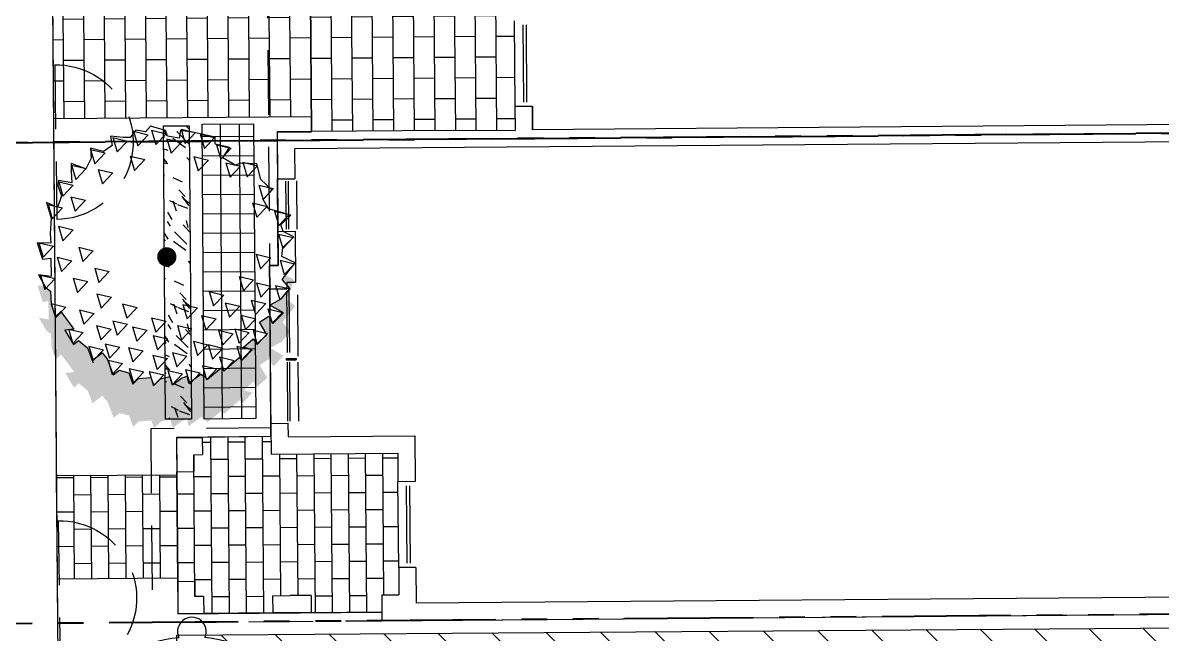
# Model space of a CAD drawing. Header units: feet. Extents: x 919634 to 928945, y 707022 to 708026.
# Drawn here: x 920855.36 to 920899.59, y 707339.45 to 707363.18 of the extents above; entities that cross this region are included whole.
import ezdxf

# ---------------------------------------------------------------- set-up
doc = ezdxf.new("R2010")
doc.units = ezdxf.units.FT
doc.header["$LTSCALE"] = 20
doc.header["$MEASUREMENT"] = 0
for name, pattern in [('HIDDEN2', [0.1875, 0.125, -0.0625]), ('Site Plan$0$HIDDEN2', [0.1875, 0.125, -0.0625]), ('Site Plan$0$PHANTOM2', [1.25, 0.625, -0.125, 0.125, -0.125, 0.125, -0.125])]:
    doc.linetypes.add(name, pattern=pattern)
for name, color, linetype in [('-u-site-utility clear zone', 252, 'HIDDEN2'), ('-u-site-xref', 7, 'Continuous'), ('LK-TREE-050M', 2, 'Continuous'), ('LK-TREE-TRNK', 32, 'Continuous'), ('LP-ANNO-LABL-SHRB', 2, 'Continuous'), ('LP-PATT-SHAR', 4, 'Continuous'), ('LP-SHAR-BRDR-CONT', 123, 'Continuous'), ('LP-TREE', 15, 'Continuous'), ('Site Plan$0$-u-site-bldg_interior', 252, 'Continuous'), ('Site Plan$0$SP-BLDG-ROOF ABOVE', 4, 'Site Plan$0$HIDDEN2'), ('Site Plan$0$SP-LOT PAVERS', 254, 'Continuous'), ('x-Villa6-LP Block$0$L-002', 253, 'Continuous'), ('x-Villa6-LP Block$0$LK-TREE-013M', 253, 'Continuous'), ('x-Villa6-LP Block$0$LK-TREE-050M', 253, 'Continuous'), ('x-Villa6-LP Block$0$LK-TREE-TRNK', 253, 'Continuous'), ('x-Villa6-LP Block$0$LP-PATT-SHAR', 253, 'Continuous'), ('x-Villa6-LP Block$0$LP-SHAR-BRDR-CONT', 253, 'Continuous'), ('x-Villa6-LP Block$0$LP-TREE', 253, 'Continuous')]:
    doc.layers.add(name, color=color, linetype=linetype)
for name, color, linetype, lineweight in [('Site Plan$0$SP-LOT LINES', 252, 'Site Plan$0$PHANTOM2', 40), ('Site Plan$0$SP-SIDEWALK', 2, 'Continuous', 25), ('SP-BUILDING-FOOTPRINT', 1, 'Continuous', 25)]:
    doc.layers.add(name, color=color, linetype=linetype, lineweight=lineweight)
doc.layers.add('x-Villa6-LP Block$0$LK-TREE-SHAD', color=253, linetype='Continuous', plot=False)
doc.layers.get('-u-site-xref').off()

# ---------------------------------------------------------------- blocks, each defined once
blk = doc.blocks.new('Site Plan')
at = {"layer": 'Site Plan$0$SP-LOT PAVERS'}
h = blk.add_hatch(dxfattribs=at)
h.set_pattern_fill('AR-B816', color=256, scale=0.09999999999999999, angle=-89.53966590304401)
h.set_pattern_definition([(270.4603340969559, (920857.9358611706, 707436.936588994), (0.7999741798548768, 0.00642740737138903), []), (0.4603340969559802, (920857.9358611706, 707436.936588994), (0.7935467724834878, 0.8064015872262653), [0.7999999999999999, -0.7999999999999999])])
h.paths.add_polyline_path([(920866.5580111161, 707359.5317252126), (920866.5626341568, 707358.9563279039), (920874.4790448609, 707359.0199324328), (920874.4315954243, 707364.9256300072), (920871.7650148249, 707364.9042053159), (920871.7596478038, 707365.572205374), (920867.8431188434, 707365.5393834001), (920867.8484750161, 707364.8727382503), (920867.1818298664, 707364.8673820775), (920867.1871745479, 707364.2021671811), (920866.5205408892, 707364.195380755), (920866.5258740792, 707363.5315961117), (920856.5262094502, 707363.4512536216), (920856.5583464868, 707359.4513827224)])
h = blk.add_hatch(dxfattribs=at)
h.set_pattern_fill('AR-B816', color=256, scale=0.0833333333333333, angle=-89.53966590304401)
h.set_pattern_definition([(270.4603340969559, (920855.9631726355, 707433.5257292052), (0.666645149879064, 0.005356172809490859), []), (0.4603340969559802, (920855.9631726355, 707433.5257292052), (0.6612889770695727, 0.6720013226885543), [0.6666666666666664, -0.6666666666666664])])
h.paths.add_polyline_path([(920861.368360656, 707341.6294888521), (920861.3694003015, 707341.5000914921), (920862.0360454513, 707341.5054476643), (920862.0407539288, 707340.9194166228), (920862.3740765036, 707340.9220947096), (920862.3794288827, 707340.2559217294), (920865.0570796366, 707340.2774353641), (920865.0517272574, 707340.943608344), (920866.5516788451, 707340.9556596738), (920866.5570350308, 707340.2890129212), (920869.2958346389, 707340.3120662795), (920869.2904867055, 707340.9776646015), (920869.9571319254, 707340.9830207907), (920869.9129435453, 707346.4828406232), (920864.9964194765, 707346.4433387197), (920864.9909707283, 707347.1215060714), (920862.3245319275, 707347.0885595733), (920862.3298881002, 707346.4219144236), (920861.9965655254, 707346.4192363372), (920862.0018291229, 707345.7641133893), (920861.335183973, 707345.7587572163), (920861.3362236184, 707345.6293598559), (920856.6696703158, 707345.5929330128), (920856.7018073535, 707341.5930620091)])
at = {"layer": 'Site Plan$0$-u-site-bldg_interior'}
for p, q in [((920866.5205408894, 707364.1953807547, -2.041946260631274e-05), (920866.5626341566, 707358.956327904, -2.041946257993569e-05)), ((920874.4717437342, 707359.9286523361, -2.041946258452676e-05), (920874.4449628701, 707363.2618780856, -2.041946260130854e-05)), ((920874.8037272659, 707360.09799171, -2.041946258536652e-05), (920874.7796244883, 707363.0978948844, -2.041946260047013e-05)), ((920874.9287232315, 707360.0989959923, -2.041946258536677e-05), (920874.904620454, 707363.0988991668, -2.041946260047038e-05)), ((920875.1383888841, 707359.9340085089, -2.04194625845281e-05), (920874.4717437342, 707359.9286523361, -2.041946258452676e-05)), ((920874.479044861, 707359.0199324327, -2.041946257995163e-05), (920874.4717437342, 707359.9286523361, -2.041946258452676e-05)), ((920875.1456900111, 707359.0252886028, -2.041946257995297e-05), (920875.1383888841, 707359.9340085089, -2.04194625845281e-05)), ((920875.1383888841, 707359.9340085089, -2.04194625845281e-05), (920875.1456900111, 707359.0252886028, -2.041946257995297e-05)), ((920871.8124642478, 707358.998507748, -2.041946257994626e-05), (920866.5626341566, 707358.956327904, -2.041946257993569e-05)), ((920871.8124642478, 707358.998507748, -2.041946257994626e-05), (920874.479044861, 707359.0199324327, -2.041946257995163e-05)), ((920910.8945199403, 707359.312513165, -2.041946258002495e-05), (920875.1456900111, 707359.0252886028, -2.041946257995297e-05)), ((920865.2293466465, 707358.9436548199, -2.041946257992314e-05), (920866.5626499094, 707358.9543672696, -2.041946257992582e-05)), ((920866.5626499094, 707358.9543672696, -2.041946257992582e-05), (920865.2293466465, 707358.9436548199, -2.041946257992314e-05)), ((920865.2293466465, 707358.9436548199, -2.041946257992314e-05), (920865.234687113, 707358.2789684678, -2.041946257657664e-05)), ((920908.8999434186, 707358.6297977788, -2.041946257666455e-05), (920865.901332274, 707358.2843246408, -2.041946257657798e-05)), ((920865.234687113, 707358.2789684678, -2.041946257657664e-05), (920865.2439943651, 707357.1205694394, -2.041946257074445e-05)), ((920865.901332274, 707358.2843246408, -2.041946257657798e-05), (920865.9106394257, 707357.1259256115, -2.04194625707458e-05)), ((920865.2439943651, 707357.1205694394, -2.041946257074445e-05), (920865.9106394257, 707357.1259256115, -2.04194625707458e-05)), ((920865.2603633802, 707355.0832295308, -2.041946256048706e-05), (920865.2439943561, 707357.1205694394, -2.041946257074445e-05)), ((920865.5889796012, 707355.1692058269, -2.041946256090727e-05), (920865.573949599, 707357.0398844479, -2.041946257032557e-05)), ((920865.6815552637, 707355.1699496278, -2.041946256090745e-05), (920865.6665252616, 707357.0406282488, -2.041946257032575e-05)), ((920866.0096696734, 707355.1725858691, -2.041946256090811e-05), (920865.9946396714, 707357.0432644901, -2.041946257032642e-05)), ((920864.9449524506, 707352.8490773748, -2.041946254925159e-05), (920865.6075779195, 707352.8544012514, -2.041946254925293e-05)), ((920864.9869672278, 707347.6197936309, -2.041946252292373e-05), (920864.9449524506, 707352.8490773748, -2.041946254925159e-05)), ((920865.6273903927, 707350.3884820899, -2.041946253683777e-05), (920865.6082474411, 707352.7710706078, -2.041946254883338e-05)), ((920865.7199660552, 707350.3892258907, -2.041946253683795e-05), (920865.7008231037, 707352.7718144087, -2.041946254883357e-05)), ((920866.0492839462, 707350.2420732945, -2.041946253608447e-05), (920866.0301409946, 707352.6246618123, -2.041946254808009e-05)), ((920865.5809999293, 707350.1549748349, -2.041946253566398e-05), (920865.966622824, 707350.1580731291, -2.041946253566476e-05)), ((920865.5809999293, 707350.1549748349, -2.041946253566398e-05), (920865.5814826441, 707350.0948947364, -2.04194625353615e-05)), ((920865.966622824, 707350.1580731291, -2.041946253566476e-05), (920865.9671055387, 707350.0979930307, -2.041946253536228e-05)), ((920865.5814826441, 707350.0948947364, -2.04194625353615e-05), (920865.9671055387, 707350.0979930307, -2.041946253536228e-05)), ((920865.6488305996, 707347.7199703533, -2.041946252340262e-05), (920865.6304156317, 707350.0119518664, -2.041946253494205e-05)), ((920865.7414062623, 707347.7207141541, -2.041946252340281e-05), (920865.7229912943, 707350.0126956673, -2.041946253494224e-05)), ((920866.069520672, 707347.7233503954, -2.041946252340347e-05), (920866.051105704, 707350.0153319086, -2.04194625349429e-05)), ((920861.3245642026, 707347.0805253144, -2.041946252034961e-05), (920862.3245319274, 707347.0885595737, -2.041946252035162e-05)), ((920861.3245642026, 707347.0805253144, -2.041946252034961e-05), (920861.3351839728, 707345.7587572166, -2.041946251369491e-05)), ((920864.9909707283, 707347.1215060714, -2.0419462520415e-05), (920862.3245319274, 707347.0885595737, -2.041946252035162e-05)), ((920862.3245319274, 707347.0885595737, -2.041946252035162e-05), (920862.3298881002, 707346.4219144237, -2.041946251699527e-05)), ((920870.5742325142, 707347.1548419459, -2.041946252036823e-05), (920870.5885078037, 707345.378097088, -2.041946251142286e-05)), ((920861.9965655252, 707346.4192363373, -2.04194625169946e-05), (920862.3298881002, 707346.4219144237, -2.041946251699527e-05)), ((920861.9965655252, 707346.4192363373, -2.04194625169946e-05), (920862.0018291227, 707345.7641133895, -2.041946251369625e-05)), ((920869.9129435647, 707346.4828406234, -2.041946251701053e-05), (920869.9218626618, 707345.3727409153, -2.041946251142151e-05)), ((920861.3351839728, 707345.7587572166, -2.041946251369491e-05), (920862.0018291227, 707345.7641133895, -2.041946251369625e-05)), ((920861.3351839728, 707345.7587572166, -2.041946251369491e-05), (920861.3694003015, 707341.5000914921, -2.041946249225381e-05)), ((920870.5885078133, 707345.3780970881, -2.041946251142286e-05), (920869.9218626634, 707345.3727409153, -2.041946251142151e-05)), ((920869.9486435273, 707342.0395151658, -2.041946249463973e-05), (920869.9218626634, 707345.3727409153, -2.041946251142151e-05)), ((920870.2806270592, 707342.2088545398, -2.041946249547949e-05), (920870.2565242816, 707345.2087577143, -2.04194625105831e-05)), ((920870.4056230248, 707342.2098588222, -2.041946249547974e-05), (920870.3815202471, 707345.2097619966, -2.041946251058335e-05)), ((920870.6152886774, 707342.0448713386, -2.041946249464107e-05), (920869.9486435273, 707342.0395151658, -2.041946249463973e-05)), ((920869.9486435258, 707342.0395151658, -2.041946249463973e-05), (920869.9571319252, 707340.983020791, -2.04194624893206e-05)), ((920870.6152886774, 707342.0448713386, -2.041946249464107e-05), (920870.6264552086, 707340.6550517431, -2.041946248764375e-05)), ((920861.3694003015, 707341.5000914921, -2.041946249225381e-05), (920862.0360454513, 707341.5054476649, -2.041946249225515e-05)), ((920861.3694003015, 707341.5000914921, -2.041946249225381e-05), (920861.3794649516, 707340.2474153006, -2.041946248594697e-05)), ((920862.0360454513, 707341.5054476649, -2.041946249225515e-05), (920862.0407539286, 707340.9194166232, -2.041946248930466e-05)), ((920862.3740765036, 707340.9220947096, -2.041946248930534e-05), (920862.0407539286, 707340.9194166232, -2.041946248930466e-05)), ((920862.3740765036, 707340.9220947096, -2.041946248930534e-05), (920862.3794326764, 707340.2554495598, -2.041946248594898e-05)), ((920865.0517272572, 707340.9436083442, -2.041946248931073e-05), (920865.718372407, 707340.948964517, -2.041946248931207e-05)), ((920865.0517272572, 707340.9436083442, -2.041946248931073e-05), (920865.05708343, 707340.2769631944, -2.041946248595437e-05)), ((920866.5516788444, 707340.955659733, -2.041946248931374e-05), (920865.718372407, 707340.948964517, -2.041946248931207e-05)), ((920866.5516788444, 707340.955659733, -2.041946248931374e-05), (920866.5570350172, 707340.2890145831, -2.041946248595739e-05)), ((920869.2904867051, 707340.9776646018, -2.041946248931926e-05), (920869.9571319331, 707340.983020791, -2.04194624893206e-05)), ((920869.2904867051, 707340.9776646018, -2.041946248931926e-05), (920869.2958430621, 707340.311017925, -2.04194624859629e-05)), ((920909.0418821116, 707340.9637012024, -2.04194624877211e-05), (920870.626455229, 707340.6550517434, -2.041946248764375e-05)), ((920862.3794326764, 707340.2554495598, -2.041946248594898e-05), (920861.3794649516, 707340.2474153006, -2.041946248594697e-05)), ((920865.05708343, 707340.2769631944, -2.041946248595437e-05), (920862.3794326764, 707340.2554495598, -2.041946248594898e-05)), ((920866.5570350172, 707340.2890145831, -2.041946248595739e-05), (920865.05708343, 707340.2769631944, -2.041946248595437e-05)), ((920869.2958430621, 707340.311017925, -2.04194624859629e-05), (920866.5570350306, 707340.2890129212, -2.041946248595738e-05)), ((920869.2958250565, 707340.3132588791, -2.041946248597418e-05), (920869.2985211426, 707339.9776960135, -2.041946248428472e-05)), ((920869.2985391482, 707339.9754550593, -2.041946248427344e-05), (920909.7139013102, 707340.3001728051, -2.041946248435481e-05))]:
    blk.add_line(p, q, dxfattribs=at)
at = {"layer": 'Site Plan$0$-u-site-bldg_interior', "elevation": -2.041946254925293e-05}
blk.add_lwpolyline([(920864.9449524506, 707352.8490773748), (920864.9375941466, 707353.7649137187), (920865.2709338871, 707353.7675919168), (920865.2603633802, 707355.0832295308), (920865.9270085301, 707355.0885857036), (920865.9429351931, 707353.1063042706), (920865.6055757775, 707353.1035937775), (920865.6075779195, 707352.8544012514)], close=True, dxfattribs=at)
at = {"layer": 'Site Plan$0$-u-site-bldg_interior'}
for points, elevation in [([(920865.2709338759, 707353.7675933026), (920864.9375941354, 707353.7649151058), (920864.9449524506, 707352.8490773748)], -2.041946254925159e-05), ([(920864.9909707283, 707347.1215060714), (920864.9868746524, 707347.6313158328), (920865.6495001212, 707347.6366397095), (920865.6536887726, 707347.1153077461), (920870.5742325003, 707347.1548419459)], -2.041946252036823e-05), ([(920864.9875100607, 707347.5522310302), (920864.9964194766, 707346.4433387195), (920869.9129435451, 707346.4828406232)], -2.041946251701053e-05)]:
    blk.add_lwpolyline(points, dxfattribs=dict(at, elevation=elevation))
at = {"layer": 'Site Plan$0$SP-BLDG-ROOF ABOVE'}
for p, q in [((920864.9882512223, 707347.4614332383, -2.041946252212643e-05), (920860.321772752, 707347.4239403306, -2.041946252211704e-05)), ((920860.321772752, 707347.4239403306, -2.041946252211704e-05), (920860.3821753209, 707339.9060575106, -2.041946248426677e-05)), ((920860.3821753209, 707339.9060575106, -2.041946248426677e-05), (920869.2985211422, 707339.9776960564, -2.041946248428472e-05))]:
    blk.add_line(p, q, dxfattribs=at)
at = {"layer": 'Site Plan$0$SP-BLDG-ROOF ABOVE', "elevation": -2.041946255387383e-05}
blk.add_lwpolyline([(920871.7568529282, 707365.92005919), (920864.8404076175, 707365.864488882), (920864.9376038712, 707353.7671549387)], dxfattribs=at)
at = {"layer": 'Site Plan$0$SP-LOT LINES', "ltscale": 0.4}
for p, q in [((920923.5634425051, 707359.0809571432, -1.937575424302091e-05), (920833.5655522039, 707358.3578674259, -1.978395224309399e-05)), ((920833.565571574, 707358.3578685521, -1.9783952243094e-05), (920923.5634618752, 707359.0809582694, -1.937575424302092e-05)), ((920923.7134347169, 707340.4148936878, -1.937575414904299e-05), (920833.7155444156, 707339.6918039705, -1.978395214911714e-05))]:
    blk.add_line(p, q, dxfattribs=at)
at = {"layer": 'Site Plan$0$SP-SIDEWALK'}
for p, q in [((920856.7803430827, 707332.1863924303), (920855.646362486, 707469.5548755)), ((920866.5580111161, 707359.5317252126, -2.041946258283264e-05), (920856.5575281202, 707359.4513761473, -2.041946258281251e-05)), ((920861.3366807292, 707345.6293634243, -2.041946251304343e-05), (920856.6739673801, 707345.5929663685, -2.041946251303941e-05)), ((920861.367903545, 707341.6294852841, -2.041946249290529e-05), (920856.7051901965, 707341.5930882287, -2.041946249290126e-05))]:
    blk.add_line(p, q, dxfattribs=at)
at = {"layer": 'Site Plan$0$SP-SIDEWALK', "elevation": -2.041946305651824e-05}
blk.add_lwpolyline([(920856.7148020867, 707339.8765919324), (920855.8015746181, 707453.5395905616)], dxfattribs=at)
blk = doc.blocks.new('x-Villa6-LP Block$0$TREE-EVGR-001')
at = {"layer": 'x-Villa6-LP Block$0$LK-TREE-SHAD'}
blk.add_hatch(color=256, dxfattribs=at).paths.add_polyline_path([(0.1089706438699523, -0.4757895270687129), (0.1079324849648344, -0.5039278319806328), (0.1722425849569049, -0.4844509835266706), (0.1683450062939187, -0.4621619195394686), (0.2404502679496829, -0.4621619195394686), (0.2326551019482395, -0.5000324628521611), (0.2813748786129224, -0.4727648733296661), (0.29696520194031, -0.4532880220641289), (0.3476337679364576, -0.4513403360940913), (0.396264019304823, -0.4358758569983934), (0.3768656295975177, -0.4143343223446152), (0.4450733125903241, -0.3636945124281112), (0.4489708955910316, -0.3987528430191389), (0.5054858295816587, -0.3656421955865525), (0.4898955019165214, -0.3461653471325974), (0.5191273679153312, -0.3111070165415697), (0.5672549638759108, -0.2934702439136743), (0.5386152742434547, -0.2546241515265422), (0.5620007679100354, -0.2351473002610049), (0.624362074232863, -0.2117750798669817), (0.6068229572362327, -0.1884028594729728), (0.6165669125691693, -0.1513968457234967), (0.6613891018953666, -0.1358153635864312), (0.6399524018980287, -0.1143908291624314), (0.6360548188972928, -0.06569870240437581), (0.6652866848961025, -0.0540125922073571), (0.6419011912295218, -0.02869268865489971), (0.6321572402343065, 0.008313327906165568), (0.6652866848961025, 0.01805175213314669), (0.6399524018980287, 0.05311008272417439), (0.6321572402343065, 0.07453461714816001), (0.6594403125638735, 0.08037767224666226), (0.624362074232863, 0.1290697990047249), (0.6341060295657996, 0.1427035923601849), (0.6438499848987362, 0.1543897025571965), (0.600976584904032, 0.2089248844137614), (0.6126693295684618, 0.2186633086407426), (0.5600519742407926, 0.2790415455958168), (0.5717447189052223, 0.2907276557928284), (0.5308201125797325, 0.329681355512335), (0.5210761572468243, 0.2965707108913307), (0.4879467125850283, 0.3335767246408068), (0.5093834125823946, 0.3472105208078489), (0.4734964548200651, 0.3870622876876126), (0.4236366125929578, 0.3588966310048534), (0.4002511232641268, 0.3959026447543295), (0.4294829849251585, 0.4114841268913949), (0.3885583742619474, 0.4523855097693499), (0.3573777232693942, 0.3997980166943904), (0.3339922296028135, 0.4445947715123992), (0.2930676232773237, 0.4777054161333965), (0.2579893849463133, 0.448490140640871), (0.1936792849542428, 0.4991299505573892), (0.1683450062939187, 0.4644221308886216), (0.1332667679629083, 0.4805573219530999), (0.09234215729966877, 0.4952345814289103), (0.07460491585158024, 0.4613917906249796), (0.0909893849463117, 0.448490140640871), (0.1260676232773221, 0.4777054161333965), (0.1669922296028119, 0.4445947715123992), (0.1903777232693926, 0.3997980166943904), (0.2215583742619458, 0.4523855097693499), (0.2624829849251853, 0.4114841268913949), (0.2332511232641252, 0.3959026447543295), (0.2566366125929562, 0.3588966310048534), (0.3064964548200635, 0.3870622876876126), (0.342383412582393, 0.3472105208078489), (0.3209467125850267, 0.3335767246408068), (0.3540761572468227, 0.2965707108913307), (0.3638201125797593, 0.329681355512335), (0.4047447189052207, 0.2907276557928284), (0.3930519742408194, 0.2790415455958168), (0.4456693295684602, 0.2186633086407426), (0.4339765849040305, 0.2089248844137614), (0.4768499848987346, 0.1543897025571965), (0.4671060295657981, 0.1427035923601849), (0.4573620742328615, 0.1290697990047249), (0.4924403125638719, 0.08037767224666226), (0.4651572402343049, 0.07453461714816001), (0.4729524018980271, 0.05311008272417439), (0.498286684896101, 0.01805175213314669), (0.4651572402343049, 0.008313327906165568), (0.4749011912295202, -0.02869268865489971), (0.498286684896101, -0.0540125922073571), (0.4690548188972912, -0.06569870240437581), (0.4729524018980271, -0.1143908291624314), (0.494389101895365, -0.1358153635864312), (0.4495669125691677, -0.1513968457234967), (0.4398229572362311, -0.1884028594729728), (0.4573620742328615, -0.2117750798669817), (0.3950007679100338, -0.2351473002610049), (0.3716152742434531, -0.2546241515265422), (0.4002549638759092, -0.2934702439136743), (0.3521273679153296, -0.3111070165415697), (0.3228955019165198, -0.3461653471325974), (0.3384858295816571, -0.3656421955865525), (0.2819708955910301, -0.3987528430191389), (0.2780733125903225, -0.3636945124281112), (0.2098656295975161, -0.4143343223446152), (0.2292640193048214, -0.4358758569983934), (0.1806337679364844, -0.4513403360940913), (0.1299652019403084, -0.4532880220641289), (0.1143748786128924, -0.4727648733296661)])
at = {"layer": 'x-Villa6-LP Block$0$LK-TREE-013M'}
for p, q in [((-0.08579755074086393, 0.4354452148689205), (-0.07176636530692804, 0.4920659143797508)), ((-0.02974699386746238, 0.4516042015933337), (-0.07176636530692804, 0.4920659143797508)), ((0.01608767338453276, 0.4409001615718182), (0.03011885881846865, 0.4975208610826485)), ((0.07213823025793431, 0.4570591482962385), (0.03011885881846865, 0.4975208610826485)), ((-0.1749471218505789, 0.4208986820327283), (-0.160915936416643, 0.4775193815435586)), ((-0.1188965649771774, 0.4370576687571415), (-0.160915936416643, 0.4775193815435586)), ((-0.08579755074086393, 0.4354452148689205), (-0.02974699386746238, 0.4516042015933337)), ((0.01608767338453276, 0.4409001615718182), (0.07213823025793431, 0.4570591482962385)), ((0.1143341395054449, 0.4227169976003609), (0.1283653249393808, 0.4793376971111911)), ((0.1703846963788465, 0.4388759843247811), (0.1283653249393808, 0.4793376971111911)), ((0.205303089617388, 0.3918056246554613), (0.2193342750513523, 0.4484263241662916)), ((0.2613536464907895, 0.4079646113798816), (0.2193342750513523, 0.4484263241662916)), ((-0.2768323459759756, 0.3608942434154443), (-0.2628011605420113, 0.4175149429262746)), ((-0.2207817891025741, 0.3770532301398575), (-0.2628011605420113, 0.4175149429262746)), ((-0.1749471218505789, 0.4208986820327283), (-0.1188965649771774, 0.4370576687571415)), ((-0.007564253644574137, 0.3481660261468846), (0.006466931789361752, 0.4047867256577149)), ((0.04848630322882741, 0.3643250128713049), (0.006466931789361752, 0.4047867256577149)), ((0.1034178654920197, 0.3481660261468846), (0.1174490509259556, 0.4047867256577149)), ((0.1143341395054449, 0.4227169976003609), (0.1703846963788465, 0.4388759843247811)), ((0.1594684223653928, 0.3643250128713049), (0.1174490509259556, 0.4047867256577149)), ((0.205303089617388, 0.3918056246554613), (0.2613536464907895, 0.4079646113798816)), ((-0.3659819170856906, 0.2990714892305277), (-0.3519507316517547, 0.355692188741358)), ((-0.3099313602122891, 0.3152304759549409), (-0.3519507316517547, 0.355692188741358)), ((-0.2768323459759756, 0.3608942434154443), (-0.2207817891025741, 0.3770532301398575)), ((-0.207695943890883, 0.3354378171734425), (-0.1936647584569471, 0.3920585166842798)), ((-0.1516453870174814, 0.3515968038978627), (-0.1936647584569471, 0.3920585166842798)), ((-0.007564253644574137, 0.3481660261468846), (0.04848630322882741, 0.3643250128713049)), ((0.1034178654920197, 0.3481660261468846), (0.1594684223653928, 0.3643250128713049)), ((0.1701956033239185, 0.3271660389251565), (0.1842267887578544, 0.3837867384359868)), ((0.22624616019732, 0.3433250256495768), (0.1842267887578544, 0.3837867384359868)), ((0.2871751447181623, 0.3336195016058099), (0.3012063301520982, 0.3902402011166473)), ((0.3432257015915638, 0.3497784883302302), (0.3012063301520982, 0.3902402011166473)), ((-0.3659819170856906, 0.2990714892305277), (-0.3099313602122891, 0.3152304759549409)), ((-0.207695943890883, 0.3354378171734425), (-0.1516453870174814, 0.3515968038978627)), ((0.07794655946065632, 0.2808883252590633), (0.0919777448945922, 0.3375090247699006)), ((0.1339971163340579, 0.2970473119834764), (0.0919777448945922, 0.3375090247699006)), ((0.1701956033239185, 0.3271660389251565), (0.22624616019732, 0.3433250256495768)), ((0.2289550166464949, 0.2881615875296006), (0.2429862020804592, 0.3447822870404309)), ((0.2850055735198964, 0.3043205742540209), (0.2429862020804592, 0.3447822870404309)), ((0.2823669751465161, 0.262489606945266), (0.2963981605804804, 0.3191103064560963)), ((0.2871751447181623, 0.3336195016058099), (0.3432257015915638, 0.3497784883302302)), ((0.3384175320199176, 0.2786485936696792), (0.2963981605804804, 0.3191103064560963)), ((0.3490340307942859, 0.2699784235581433), (0.3630652162282217, 0.3265991230689735)), ((0.4050845876676874, 0.2861374102825565), (0.3630652162282217, 0.3265991230689735)), ((-0.3647756345556559, 0.2323072228889984), (-0.35074444912172, 0.2889279223998358)), ((-0.3087250776822543, 0.2484662096134116), (-0.35074444912172, 0.2889279223998358)), ((0.07794655946065632, 0.2808883252590633), (0.1339971163340579, 0.2970473119834764)), ((0.179831783586053, 0.2263388333446841), (0.1938629690199889, 0.2829595328555143)), ((0.2358823404594546, 0.2424978200691044), (0.1938629690199889, 0.2829595328555143)), ((0.2289550166464949, 0.2881615875296006), (0.2850055735198964, 0.3043205742540209)), ((0.2823669751465161, 0.262489606945266), (0.3384175320199176, 0.2786485936696792)), ((0.3490340307942859, 0.2699784235581433), (0.4050845876676874, 0.2861374102825565)), ((-0.4351183191707548, 0.1972457676722996), (-0.4210871337368189, 0.2538664671831299)), ((-0.3790677622973817, 0.2134047543967128), (-0.4210871337368189, 0.2538664671831299)), ((-0.3647756345556559, 0.2323072228889984), (-0.3087250776822543, 0.2484662096134116)), ((0.179831783586053, 0.2263388333446841), (0.2358823404594546, 0.2424978200691044)), ((0.2871751447181623, 0.1990640832399322), (0.3012063301520982, 0.2556847827507625)), ((0.3432257015915638, 0.2152230699643525), (0.3012063301520982, 0.2556847827507625)), ((0.3908797478457871, 0.2027007226703148), (0.4049109332797229, 0.2593214221811593)), ((0.4469303047191886, 0.2188597093947351), (0.4049109332797229, 0.2593214221811593)), ((-0.4769470063782535, 0.133136656281394), (-0.4629158209443176, 0.1897573557922243)), ((-0.4208964495048519, 0.1492956430058143), (-0.4629158209443176, 0.1897573557922243)), ((-0.4351183191707548, 0.1972457676722996), (-0.3790677622973817, 0.2134047543967128)), ((0.1361666875323237, 0.1645160791597675), (0.1501978729662596, 0.2211367786705978)), ((0.1361666875323237, 0.1645160791597675), (0.1922172444057253, 0.1806750658841807)), ((0.1922172444057253, 0.1806750658841807), (0.1501978729662596, 0.2211367786705978)), ((0.2289550166464949, 0.1336046979197505), (0.2429862020804592, 0.1902253974305808)), ((0.2850055735198964, 0.1497636846441637), (0.2429862020804592, 0.1902253974305808)), ((0.2871751447181623, 0.1990640832399322), (0.3432257015915638, 0.2152230699643525)), ((0.3427669659111814, 0.1590072464141628), (0.3567981513451173, 0.2156279459250001)), ((0.3988175227845829, 0.175166233138583), (0.3567981513451173, 0.2156279459250001)), ((0.3908797478457871, 0.2027007226703148), (0.4469303047191886, 0.2188597093947351)), ((0.4236285698860911, 0.1354230134873831), (0.437659755320027, 0.1920437129982133)), ((0.4796791267594926, 0.1515820002117962), (0.437659755320027, 0.1920437129982133)), ((-0.4769470063782535, 0.133136656281394), (-0.4208964495048519, 0.1492956430058143)), ((-0.3896338441147975, 0.1081482716777487), (-0.3756026586808616, 0.1647689711885789)), ((-0.333583287241396, 0.1243072584021689), (-0.3756026586808616, 0.1647689711885789)), ((0.2289550166464949, 0.1336046979197505), (0.2850055735198964, 0.1497636846441637)), ((0.3290208617696635, 0.1008750011120867), (0.3430520472035994, 0.1574957006229312)), ((0.3427669659111814, 0.1590072464141628), (0.3988175227845829, 0.175166233138583)), ((0.385071418643065, 0.117033987836507), (0.3430520472035994, 0.1574957006229312)), ((0.4236285698860911, 0.1354230134873831), (0.4796791267594926, 0.1515820002117962)), ((-0.4969772052469068, 0.05905372646627427), (-0.4829460198129709, 0.1156744259771045)), ((-0.4409266483735053, 0.07521271319068745), (-0.4829460198129709, 0.1156744259771045)), ((-0.3896338441147975, 0.1081482716777487), (-0.333583287241396, 0.1243072584021689)), ((0.1852899205927656, 0.06087204203390684), (0.1993211060267015, 0.1174927415447371)), ((0.2413404774661672, 0.07703102875832002), (0.1993211060267015, 0.1174927415447371)), ((0.2671619756935399, 0.03905224692717013), (0.2811931611274758, 0.0956729464380146)), ((0.3232125325669415, 0.05521123365159042), (0.2811931611274758, 0.0956729464380146)), ((0.3290208617696635, 0.1008750011120867), (0.385071418643065, 0.117033987836507)), ((0.4381836019040009, 0.06996362816719426), (0.4522147873379367, 0.1265843276780316)), ((0.4942341587774024, 0.08612261489160744), (0.4522147873379367, 0.1265843276780316)), ((-0.4969772052469068, 0.05905372646627427), (-0.4409266483735053, 0.07521271319068745)), ((-0.4596898562604395, 0.003783748969567569), (-0.4456586708265036, 0.06040444848039783)), ((-0.4036392993870379, 0.01994273569398075), (-0.4456586708265036, 0.06040444848039783)), ((0.1852899205927656, 0.06087204203390684), (0.2413404774661672, 0.07703102875832002)), ((0.2671619756935399, 0.03905224692717013), (0.3232125325669415, 0.05521123365159042)), ((0.3726859578233928, 0.0190507673880802), (0.3867171432573286, 0.07567146689891047)), ((0.4287365146967943, 0.03520975411250049), (0.3867171432573286, 0.07567146689891047)), ((0.4381836019040009, 0.06996362816719426), (0.4942341587774024, 0.08612261489160744)), ((0.4418223599084854, 0.0008676034166228419), (0.4558535453424213, 0.05748830292745311)), ((0.4978729167818869, 0.01702659014103602), (0.4558535453424213, 0.05748830292745311)), ((-0.4933384472424223, -0.05550020406539602), (-0.4793072618084864, 0.001120495445434244)), ((-0.4372878903690207, -0.03934121734097573), (-0.4793072618084864, 0.001120495445434244)), ((-0.4596898562604395, 0.003783748969567569), (-0.4036392993870379, 0.01994273569398075)), ((0.3053689347405566, -0.05550020406539602), (0.3194001201744925, 0.001120495445434244)), ((0.3614194916139581, -0.03934121734097573), (0.3194001201744925, 0.001120495445434244)), ((0.3726859578233928, 0.0190507673880802), (0.4287365146967943, 0.03520975411250049)), ((0.4418223599084854, 0.0008676034166228419), (0.4978729167818869, 0.01702659014103602)), ((-0.4933384472424223, -0.05550020406539602), (-0.4372878903690207, -0.03934121734097573)), ((0.236232532655464, -0.06095515076829372), (0.2502637180893998, -0.004334451257463456)), ((0.2922830895288655, -0.04479616404388054), (0.2502637180893998, -0.004334451257463456)), ((0.3053689347405566, -0.05550020406539602), (0.3614194916139581, -0.03934121734097573)), ((0.3817828528345899, -0.05731851963302859), (0.3958140382685258, -0.0006978201221983227)), ((0.3817828528345899, -0.05731851963302859), (0.4378334097079914, -0.0411595329086083)), ((0.4378334097079914, -0.0411595329086083), (0.3958140382685258, -0.0006978201221983227)), ((0.4454611179129699, -0.07186505246922081), (0.4594923033469058, -0.01524435295839055)), ((0.5015116747863715, -0.05570606574480053), (0.4594923033469058, -0.01524435295839055)), ((-0.4898898862905128, -0.1255692016943044), (-0.4758587008565769, -0.06894850218347415)), ((-0.4338393294171112, -0.1094102149698841), (-0.4758587008565769, -0.06894850218347415)), ((-0.3932726021192536, -0.1391427616521668), (-0.3792414166853462, -0.0825220621413294)), ((-0.3372220452458805, -0.1229837749277465), (-0.3792414166853462, -0.0825220621413294)), ((0.236232532655464, -0.06095515076829372), (0.2922830895288655, -0.04479616404388054)), ((0.2708007336979961, -0.1355061222217699), (0.2848319191319604, -0.07888542271093968)), ((0.3268512905713976, -0.1193471354973568), (0.2848319191319604, -0.07888542271093968)), ((0.4454611179129699, -0.07186505246922081), (0.5015116747863715, -0.05570606574480053)), ((-0.4898898862905128, -0.1255692016943044), (-0.4338393294171112, -0.1094102149698841)), ((-0.3932726021192536, -0.1391427616521668), (-0.3372220452458805, -0.1229837749277465)), ((0.1816511625882811, -0.1736907657323314), (0.1956823480222454, -0.1170700662214941)), ((0.2377017194616826, -0.1575317790079112), (0.1956823480222454, -0.1170700662214941)), ((0.2708007336979961, -0.1355061222217699), (0.3268512905713976, -0.1193471354973568)), ((0.3508534097965423, -0.1518709706255947), (0.3648845952304782, -0.09525027111476447)), ((0.4069039666699155, -0.1357119839011816), (0.3648845952304782, -0.09525027111476447)), ((0.4327254648972882, -0.1500526550579622), (0.4467566503312241, -0.0934319555471319)), ((0.4887760217706898, -0.133893668333549), (0.4467566503312241, -0.0934319555471319)), ((-0.4660477622088308, -0.206420462539981), (-0.4520165767748949, -0.1497997630291508)), ((-0.4099972053354293, -0.1902614758155607), (-0.4520165767748949, -0.1497997630291508)), ((0.1816511625882811, -0.1736907657323314), (0.2377017194616826, -0.1575317790079112)), ((0.2471488066688892, -0.2118754092428787), (0.2611799921028251, -0.1552547097320485)), ((0.3031993635422907, -0.1957164225184655), (0.2611799921028251, -0.1552547097320485)), ((0.3508534097965423, -0.1518709706255947), (0.4069039666699155, -0.1357119839011816)), ((0.3999766428569842, -0.2318768970771004), (0.4140078282909201, -0.1752561975662701)), ((0.4560271997303857, -0.2157179103526801), (0.4140078282909201, -0.1752561975662701)), ((0.4327254648972882, -0.1500526550579622), (0.4887760217706898, -0.133893668333549)), ((-0.4660477622088308, -0.206420462539981), (-0.4099972053354293, -0.1902614758155607)), ((-0.3423299900565837, -0.2646065855896325), (-0.3282988046226194, -0.2079858860788022)), ((-0.2862794331831822, -0.2484475988652122), (-0.3282988046226194, -0.2079858860788022)), ((0.1416248245390364, -0.273698171722927), (0.1556560099729722, -0.2170774722120825)), ((0.1976753814124379, -0.2575391849985067), (0.1556560099729722, -0.2170774722120825)), ((0.2471488066688892, -0.2118754092428787), (0.3031993635422907, -0.1957164225184655)), ((0.2653425966912835, -0.2755164872905596), (0.2793737821252193, -0.2188957877797222)), ((0.321393153564685, -0.2593575005661393), (0.2793737821252193, -0.2188957877797222)), ((0.3362983777786042, -0.2427867904829029), (0.3503295632125685, -0.1861660909720655)), ((0.3923489346520057, -0.2266278037584897), (0.3503295632125685, -0.1861660909720655)), ((0.3999766428569842, -0.2318768970771004), (0.4560271997303857, -0.2157179103526801)), ((-0.4205632871528451, -0.2936996512620169), (-0.4065321017189092, -0.2370789517511867)), ((-0.364512730279472, -0.2775406645375966), (-0.4065321017189092, -0.2370789517511867)), ((-0.3423299900565837, -0.2646065855896325), (-0.2862794331831822, -0.2484475988652122)), ((0.04155897941589615, -0.2809714339934573), (0.05559016484980361, -0.224350734482627)), ((0.04155897941589615, -0.2809714339934573), (0.09760953628926927, -0.264812447269037)), ((0.09760953628926927, -0.264812447269037), (0.05559016484980361, -0.224350734482627)), ((0.1416248245390364, -0.273698171722927), (0.1976753814124379, -0.2575391849985067)), ((0.2653425966912835, -0.2755164872905596), (0.321393153564685, -0.2593575005661393)), ((0.3362983777786042, -0.2427867904829029), (0.3923489346520057, -0.2266278037584897)), ((0.3453952727898013, -0.3064278685305766), (0.3594264582237372, -0.2498071690197463)), ((0.4014458296632029, -0.2902688818061563), (0.3594264582237372, -0.2498071690197463)), ((-0.4205632871528451, -0.2936996512620169), (-0.364512730279472, -0.2775406645375966)), ((-0.04031307568487819, -0.3427941881783738), (-0.0262818902509423, -0.2861734886675436)), ((0.01573748118852336, -0.3266352014539535), (-0.0262818902509423, -0.2861734886675436)), ((0.0797659384629128, -0.364613991580228), (0.09379712389684869, -0.3079932920693906)), ((0.1358164953362859, -0.3484550048558077), (0.09379712389684869, -0.3079932920693906)), ((0.2034837106151599, -0.3409758726107412), (0.2175148960490958, -0.284355173099911)), ((0.2595342674885615, -0.324816885886321), (0.2175148960490958, -0.284355173099911)), ((0.3453952727898013, -0.3064278685305766), (0.4014458296632029, -0.2902688818061563)), ((-0.360523780078978, -0.3682506227154931), (-0.3464925946450137, -0.3116299232046629)), ((-0.360523780078978, -0.3682506227154931), (-0.3044732232055765, -0.3520916359910728)), ((-0.3044732232055765, -0.3520916359910728), (-0.3464925946450137, -0.3116299232046629)), ((-0.2368060079267025, -0.3718872538507583), (-0.2227748224927666, -0.315266554339928)), ((-0.1807554510533009, -0.3557282671263451), (-0.2227748224927666, -0.315266554339928)), ((-0.04031307568487819, -0.3427941881783738), (0.01573748118852336, -0.3266352014539535)), ((0.0797659384629128, -0.364613991580228), (0.1358164953362859, -0.3484550048558077)), ((0.2034837106151599, -0.3409758726107412), (0.2595342674885615, -0.324816885886321)), ((0.2780782497069652, -0.3846154711193179), (0.292109435140901, -0.3279947716084877)), ((0.3341288065803667, -0.3684564843948976), (0.292109435140901, -0.3279947716084877)), ((-0.2957471033798527, -0.4187691509456783), (-0.2817159179459168, -0.3621484514348481)), ((-0.2396965465064511, -0.4026101642212581), (-0.2817159179459168, -0.3621484514348481)), ((-0.2368060079267025, -0.3718872538507583), (-0.1807554510533009, -0.3557282671263451)), ((-0.1221851307856525, -0.4209817990622398), (-0.1081539453516882, -0.3643610995514024)), ((-0.06613457391225097, -0.4048228123378266), (-0.1081539453516882, -0.3643610995514024)), ((-0.002106116637861533, -0.4264367457651446), (0.01192506879607436, -0.3698160462543072)), ((0.05394444023554001, -0.4102777590407243), (0.01192506879607436, -0.3698160462543072)), ((0.1780124045838249, -0.4518931720071393), (0.1920435900177608, -0.3952724724963019)), ((0.2340629614571981, -0.4357341852827261), (0.1920435900177608, -0.3952724724963019)), ((0.2780782497069652, -0.3846154711193179), (0.3341288065803667, -0.3684564843948976)), ((-0.2957471033798527, -0.4187691509456783), (-0.2396965465064511, -0.4026101642212581)), ((-0.207695943890883, -0.4609847581404267), (-0.1936647584569471, -0.4043640586295965)), ((-0.1516453870174814, -0.4448257714160135), (-0.1936647584569471, -0.4043640586295965)), ((-0.1221851307856525, -0.4209817990622398), (-0.06613457391225097, -0.4048228123378266)), ((-0.05850686570727248, -0.4973510860833557), (-0.04447568027333659, -0.4407303865725112)), ((-0.002456308833870935, -0.4811920993589354), (-0.04447568027333659, -0.4407303865725112)), ((-0.002106116637861533, -0.4264367457651446), (0.05394444023554001, -0.4102777590407243)), ((0.06703028544723111, -0.4918961310853263), (0.081061470881167, -0.435275431574496)), ((0.1230808423206327, -0.475737144360906), (0.081061470881167, -0.435275431574496)), ((0.1780124045838249, -0.4518931720071393), (0.2340629614571981, -0.4357341852827261)), ((-0.207695943890883, -0.4609847581404267), (-0.1516453870174814, -0.4448257714160135)), ((-0.05850686570727248, -0.4973510860833557), (-0.002456308833870935, -0.4811920993589354)), ((0.06703028544723111, -0.4918961310853263), (0.1230808423206327, -0.475737144360906))]:
    blk.add_line(p, q, dxfattribs=at)
at = {"layer": 'x-Villa6-LP Block$0$LK-TREE-050M'}
for points in [[(0.3014588019191535, 0.384216534557325), (0.2566366125929562, 0.3588966310048534), (0.2332511232641252, 0.3959026447543295), (0.2624829849251853, 0.4114841268913949), (0.2215583742619458, 0.4523855097693499), (0.1903777232693926, 0.3997980166943904), (0.1669922296028119, 0.4445947715123992), (0.1260676232773221, 0.4777054161333965), (0.0909893849463117, 0.448490140640871), (0.02667928495424121, 0.4991299505573892), (0.001345006293917095, 0.448490140640871), (-0.03373323203709333, 0.4523855097693499), (-0.0746578427003044, 0.4952345814289103), (-0.0960945426976707, 0.4543331957393804), (-0.1214288213580232, 0.4445947715123992), (-0.1584558490205268, 0.4835484712318987), (-0.1837901320186006, 0.3978503307243599), (-0.2208171596811042, 0.3764257963003672), (-0.2578441873435793, 0.4114841268913949), (-0.2987687936690691, 0.3686350552318345), (-0.359181310660432, 0.3530535759063511), (-0.3630788936611395, 0.2926753389512768), (-0.3552837319974458, 0.2693031185572607), (-0.3845155936585058, 0.220610994610773), (-0.4234914106525025, 0.247878584133268), (-0.4371329489861466, 0.1913957191182476), (-0.4644160213157136, 0.1913957191182476), (-0.4839039319815868, 0.1095929477391877), (-0.4916990936452805, 0.05700545185264616), (-0.4624672319842205, 0.05116239675413681), (-0.4702623936479426, 0.006365641936127986), (-0.4916990936452805, -0.001425099132404739), (-0.5092382106419393, -0.05985564730586646), (-0.487801510644573, -0.07933249857140368), (-0.4936478829767736, -0.116338515132469), (-0.4663648106472067, -0.1397107355264779), (-0.4663648106472067, -0.1669783250489729), (-0.4722111829794073, -0.2156704489954677), (-0.4351841596546535, -0.2098273938969584), (-0.4117986659880728, -0.2429380413295377), (-0.4254402043217169, -0.2935778512460558), (-0.3864643873277203, -0.2916301652760183), (-0.3455397766645092, -0.313054699700011), (-0.3669764766618755, -0.3695375675266064), (-0.3357958213315726, -0.3695375675266064), (-0.2909736320053753, -0.367589881556583), (-0.3007175873383119, -0.4201773774431246), (-0.2812296766724387, -0.422125060601573), (-0.2403050660092276, -0.4084912672461201), (-0.1954828766830303, -0.4240727465715963), (-0.2149707873488751, -0.4669218182311567), (-0.1545582660197908, -0.4493926529356429), (-0.0941457490284563, -0.4532880220641289), (-0.05711872136595275, -0.4513403360940913), (-0.05906751503516716, -0.5039278319806328), (0.005242584956903329, -0.4844509835266706), (0.001345006293917095, -0.4513403360940913), (0.07345026794968135, -0.4513403360940913), (0.06565510194823787, -0.5000324628521611), (0.1143748786128924, -0.4727648733296661), (0.1299652019403084, -0.4532880220641289), (0.1806337679364844, -0.4513403360940913), (0.2235071679311886, -0.4377065427386384)], [(0.39889834657302, -0.2916301652760183), (0.3716152742434531, -0.2546241515265422), (0.3950007679100338, -0.2351473002610049), (0.4573620742328615, -0.2117750798669817), (0.4398229572362311, -0.1884028594729728), (0.4495669125691677, -0.1513968457234967), (0.494389101895365, -0.1358153635864312), (0.4729524018980271, -0.1143908291624314), (0.4690548188972912, -0.06569870240437581), (0.498286684896101, -0.0540125922073571), (0.4749011912295202, -0.02869268865489971), (0.4651572402343049, 0.008313327906165568), (0.498286684896101, 0.01805175213314669), (0.4729524018980271, 0.05311008272417439), (0.4651572402343049, 0.07453461714816001), (0.4924403125638719, 0.08037767224666226), (0.4573620742328615, 0.1290697990047249), (0.4671060295657981, 0.1427035923601849), (0.4768499848987346, 0.1543897025571965), (0.4339765849040305, 0.2089248844137614), (0.4456693295684602, 0.2186633086407426), (0.3930519742408194, 0.2790415455958168), (0.4047447189052207, 0.2907276557928284), (0.3638201125797593, 0.329681355512335), (0.3540761572468227, 0.2965707108913307), (0.3209467125850267, 0.3335767246408068), (0.342383412582393, 0.3472105208078489), (0.3073051742513826, 0.3861642205273483)], [(0.2274047465941749, -0.4338111707985775), (0.2098656295975161, -0.4143343223446152), (0.2780733125903225, -0.3636945124281112), (0.2819708955910301, -0.3987528430191389), (0.3384858295816571, -0.3656421955865525), (0.3228955019165198, -0.3461653471325974), (0.3521273679153296, -0.3111070165415697), (0.410591095575171, -0.2896824793059949)]]:
    blk.add_lwpolyline(points, dxfattribs=at)
at = {"layer": 'x-Villa6-LP Block$0$LK-TREE-TRNK', "const_width": 0.03749999999999999}
blk.add_lwpolyline([(-0.007023873626593513, -0.01738469727311553, 1), (0.007023873626508248, 0.01738469727314396, 1)], format="xyb", close=True, dxfattribs=at)
blk = doc.blocks.new('x-Villa6-LP Block', base_point=(60.56777102686465, 154.948772139498, 6.35512269888012e-07))
at = {"layer": 'x-Villa6-LP Block$0$LP-PATT-SHAR'}
h = blk.add_hatch(dxfattribs=at)
h.set_pattern_fill('ANSI37', color=256, scale=6, angle=45)
h.set_pattern_definition([(90, (154.8977622413076, 160.7845104837324), (-0.7500000000000001, -8.673617379884035e-19), []), (180, (154.8977622413076, 160.7845104837324), (-5.464378949326942e-17, -0.75), [])])
h.paths.add_polyline_path([(154.8977622413076, 160.7845104837324), (154.8999580711825, 162.7845104837324), (166.3453940049512, 162.7845104837324), (166.3453940049512, 160.7845104837324)])
h = blk.add_hatch(dxfattribs=at)
h.set_pattern_fill('LAFX-C235-MULCH', color=256, scale=4, pattern_type=2)
h.set_pattern_definition([(4.23639479906, (922375.614484788, 708259.5411276674), (-55.99999999996308, -3.999999999998226), [0.196788, -108.099101158]), (11.88865803960001, (922378.0421647881, 708261.5690476677), (-19.99999999998795, -3.999999999987125), [0.2822600000000001, -77.38369009040001]), (18.75865034779998, (922374.451488788, 708261.0893276675), (-12.00135249324568, -3.99594023142041), [0.40684, -210.8370881116]), (26.56505117709998, (922374.625936788, 708259.9118076673), (3.99999999999884, 4.000000000001912), [0.195036, -8.74923497568]), (29.29136217100001, (922374.545964788, 708260.5369676674), (-99.99999999996487, -56.00000000001631), [0.34172, -187.7008469828]), (30.57922687249996, (922378.194804788, 708262.3541676673), (-67.99999999995879, -39.99999999999294), [0.18574, -102.0297179592]), (30.96375653209998, (922377.3080447881, 708260.3043276673), (-7.999999999990194, -3.99999999999663), [0.5933599999999999, -22.7304477954]), (31.6075022462, (922378.049444788, 708261.1547276675), (-20.00000000002493, -11.9999999999917), [0.2219, -60.8354494424]), (33.69006752600001, (922376.6175247881, 708258.5743876674), (-7.999999999996396, -3.999999999999507), [0.262072, -14.16013209604]), (34.69515353119998, (922377.039124788, 708262.1578076674), (-11.99999999999839, -7.999999999988334), [0.3447799999999999, -62.90077335639998]), (35.18874313199998, (922376.050564788, 708258.1746116673), (-107.9704025626283, -76.04204212472915), [0.69372, -214.6014234584]), (35.7538872544, (922377.7732447879, 708259.9190876674), (-28.00000000002642, -19.99999999999163), [0.44784, -122.7755438572]), (36.41637851989999, (922375.2946447879, 708259.7010076673), (-76.01414970793456, -55.98079174272708), [0.5509599999999999, -208.255153236]), (36.86989764579999, (922374.7640391879, 708261.7507676672), (-12.00000000000615, -7.999999999990781), [0.145372, -19.85462805224]), (37.1847064532, (922374.836724788, 708261.2201676675), (-15.99999999999958, -11.99999999998536), [0.26458, -145.3376168468]), (38.99099404249998, (922376.2686447881, 708260.4569676676), (-20.0000000000038, -15.99999999999983), [0.1963880000000001, -107.877662002]), (39.61068823999997, (922375.9270047881, 708261.5908476674), (-91.99999999997937, -75.99999999991098), [0.82084, -149.7514050452]), (40.50284838529998, (922377.6932847879, 708261.2710476675), (-135.9659065597899, -116.0399597267622), [0.45884, -215.1704678476]), (41.34777721970001, (922374.844004788, 708260.7041676674), (-31.99999999991817, -27.9999999999343), [0.24204, -132.9645501448]), (42.58049078329999, (922378.1294047879, 708258.6107276675), (-47.99999999992922, -43.99999999986755), [0.365244, -200.632269924]), (42.84703721089998, (922375.265564788, 708260.9294076673), (-107.9619766122515, -100.0410496043131), [0.68404, -222.9227381596]), (43.3634229584, (922376.1886847881, 708261.2855676677), (-68.00000000007915, -64.00000000011225), [0.359924, -98.67542319200001]), (43.95837332399998, (922376.472164788, 708261.0457276673), (-107.9999999998423, -103.9999999998839), [0.5654399999999999, -155.023745074]), (44.02897806889997, (922375.7234847881, 708261.7943676674), (-116.0000000001742, -112.0000000000871), [0.303284, -166.5978840112]), (44.11859600339999, (922374.567804788, 708258.4871676675), (-123.9413914751457, -120.0605325627017), [0.6684, -177.5451185268]), (45.9093804492, (922377.169964788, 708260.6459276677), (120.0000000000683, 124.0000000000745), [0.32384, -177.8895149972]), (46.19348942400001, (922377.7078047879, 708260.7985676675), (88.04075343188468, 91.96100116411901), [0.49352, -132.4726452916]), (46.4943335913, (922378.456484788, 708261.9179276676), (71.96612476155346, 76.03207801210894), [0.5912799999999998, -109.7536501416]), (47.29061004259997, (922378.1948047881, 708260.4496876675), (44.00000000004976, 47.99999999998923), [0.51436, -70.252845592]), (47.29061004259997, (922374.676804788, 708261.6561676675), (44.00000000004976, 47.99999999998923), [0.1286, -70.6386294368]), (47.81555668419998, (922375.614484788, 708260.7622476673), (76.0000000000326, 84.00000000000308), [0.3139000000000001, -172.4286839816]), (48.6913859865, (922376.959164788, 708258.5016996673), (27.99999999997342, 32.00000000002454), [0.63864, -175.0884164632]), (48.945186229, (922375.229244788, 708261.7870876676), (80.00000000014167, 92.00000000004077), [0.2988080000000001, -164.139629128]), (49.28915332879996, (922375.1565247881, 708258.6834076674), (23.98960873812288, 28.00890345213219), [0.41232, -189.6192475584]), (50.5275401517, (922374.7640391879, 708260.2316076678), (35.99999999987129, 43.9999999999118), [0.6402800000000002, -87.45056517160002]), (50.59933933650001, (922377.1190447881, 708259.8245676676), (35.999999999971, 43.99999999993226), [0.2633799999999999, -144.6779873448]), (51.66665989089997, (922378.4274047881, 708259.3230476674), (59.9999999999058, 75.99999999987719), [0.398448, -218.8730720772]), (52.12501634889999, (922376.464884788, 708260.2025676674), (12.00000000000035, 15.99999999999941), [0.165748, -45.44126748160001]), (52.5238204386, (922375.556324788, 708261.5763276672), (52.00000000003288, 67.99999999994802), [0.274768, -150.9336970072]), (52.74471054639998, (922375.8252447881, 708259.1631276676), (12.00571148050184, 15.99571479635884), [0.64836, -124.9541741904]), (52.853313302, (922377.678764788, 708259.1413276676), (11.99999999998811, 15.99999999999677), [0.300924, -165.3010089128]), (52.853313302, (922374.5677887881, 708259.0904476674), (11.99999999998811, 15.99999999999677), [0.6018399999999999, -165.0000854696]), (53.42696902149997, (922376.871924788, 708261.9324876677), (80.00000000000671, 108.0000000000848), [0.280572, -154.1215008996]), (55.0079798014, (922378.2166047881, 708259.8827276673), (8.000000000000007, 11.99999999998184), [0.2661719999999998, -48.56004884799998]), (55.58163552089999, (922376.9010047881, 708260.2534476676), (51.97263882129675, 76.0187135771123), [0.4758, -169.2769596504]), (55.88552705469999, (922377.046364788, 708261.0675276675), (7.999999999982266, 11.99999999999247), [0.54432, -149.2288414084]), (56.30993247399999, (922376.3704047881, 708258.9959676677), (3.999999999999508, 7.999999999996394), [0.7338, -13.68840068556]), (56.30993247399999, (922375.4545647879, 708259.3012476674), (3.999999999999508, 7.999999999996394), [0.28828, -14.13392479544]), (56.59217541029997, (922377.9694847881, 708262.0124476674), (108.0552685508548, 163.9635902827126), [0.40924, -210.3797519764]), (57.1442780496, (922374.400608788, 708259.5629276676), (36.02656141108064, 55.98291590184689), [0.41532, -147.1516050132]), (57.99461679189999, (922375.723484788, 708258.5525796675), (11.99999999999397, 19.99999999998042), [0.4114399999999999, -37.32449366455998]), (60.708637829, (922376.791964788, 708258.2036876675), (56.00000000001633, 99.99999999996488), [0.3417, -187.7008469828]), (62.81888891449999, (922376.130524788, 708260.1880076673), (4.000000000003782, 7.999999999999432), [0.302324, -166.0707500204]), (65.17945866449996, (922377.555164788, 708261.8743276676), (23.98016984858512, 52.00914779172929), [0.64068, -237.3845405396]), (66.25050550709999, (922375.9415647881, 708258.9014876672), (27.99999999999469, 63.99999999988719), [0.397056, -108.8549478608]), (68.1985905136, (922375.9996847879, 708260.5150876675), (4.000000000010463, 11.999999999997), [0.5479999999999999, -20.99266290064]), (68.45902408149998, (922376.450364788, 708261.5326876672), (51.99999999990813, 132.0000000000264), [0.296948, -163.116638836]), (69.1022345012, (922375.1420047879, 708259.3012476674), (31.96079913338266, 84.01492319077363), [0.42792, -145.1742755116]), (69.22774531799999, (922378.3474447881, 708259.1122476676), (11.99999999996874, 31.99999999999514), [0.225444, -123.83905563]), (70.34617594189996, (922376.901004788, 708259.2140076674), (4.000000000006307, 11.99999999998665), [0.6483199999999999, -58.81594217839999]), (70.97439396239997, (922377.5333647879, 708258.7197676672), (4.000000000009033, 12.00000000000449), [0.44592, -122.2569542368]), (71.56505117709997, (922375.4182047881, 708260.1734876673), (-1.536330090923244e-12, 4.000000000002049), [0.6205999999999995, -12.02850691587999]), (72.97947438849997, (922377.446164788, 708259.2939676674), (43.99999999994676, 144.0000000000047), [0.3724759999999998, -204.6055718795999]), (74.84593194969999, (922375.425484788, 708262.0124476677), (39.99999999994553, 147.9999999999274), [0.361464, -198.555606126]), (78.69006752600002, (922375.0402447879, 708258.1019276675), (-6.269464114527779e-13, 4.000000000000169), [0.593, -19.80307453568]), (79.91940201249999, (922378.1003247881, 708259.2285676672), (11.99999999994069, 67.99999999995808), [0.6644399999999998, -182.1578872004]), (93.06648550109996, (922376.486684788, 708259.7955276674), (3.963425912546002, -76.00191612744558), [0.4076399999999998, -147.8084333903999])])
h.paths.add_polyline_path([(166.3453940048348, 160.2845104837324), (166.3453940049512, 159.2845104837324), (154.9570803869283, 159.2845104837324), (154.9604048732435, 160.2845104837324)])
at = {"layer": 'x-Villa6-LP Block$0$L-002'}
blk.add_lwpolyline([(166.3453940048348, 160.2845104837324), (166.3453940049512, 159.2845104837324), (154.9570803869283, 159.2845104837324), (154.9604048732435, 160.2845104837324)], close=True, dxfattribs=at)
at = {"layer": 'x-Villa6-LP Block$0$LP-SHAR-BRDR-CONT'}
blk.add_lwpolyline([(154.8977622413076, 160.7845104837324), (154.8999580711825, 162.7845104837324), (166.3453940049512, 162.7845104837324), (166.3453940049512, 160.7845104837324)], close=True, dxfattribs=at)
at = {"layer": 'x-Villa6-LP Block$0$LP-TREE', "xscale": 9.969515389928139, "yscale": 9.969515389928139, "zscale": 9.553646090099173}
blk.add_blockref('x-Villa6-LP Block$0$TREE-EVGR-001', (160.0444773737108, 159.3777882085415, -2.338436390979665e-06), dxfattribs=at)
blk = doc.blocks.new('TREE-SIMP-222')
at = {"layer": 'LK-TREE-050M'}
for centre, radius, start, end in [((-0.0006355610015589264, 0.52031300588812), 0.05306502300997314, 334.8355625046639, 205.3044107210234), ((-2.842170943040401e-14, 0), 0.5, 95.5789901823295, 144.5609830433569), ((0, 0), 0.5, 35.57899018233005, 84.56098304335616), ((-0.4509220615193499, 0.2596060909710687), 0.05306502300997314, 34.83556250466439, 265.304410721023), ((0.4502865005177625, 0.2607069149170513), 0.05306502300997314, 274.8355625046636, 145.3044107210238), ((0, 0), 0.5, 155.5789901823306, 204.5609830433566), ((0, 0), 0.5, 335.57899018233, 24.56098304335659), ((-0.450286500517791, -0.2607069149170513), 0.05306502300997314, 94.83556250466357, 325.3044107210212), ((0.4509220615193215, -0.2596060909710687), 0.05306502300997314, 214.8355625046644, 85.30441072102136), ((-2.842170943040401e-14, 0), 0.5, 215.5789901823304, 264.5609830433561), ((-2.842170943040401e-14, 0), 0.5, 275.5789901823295, 324.5609830433565), ((0.0006355610015305047, -0.52031300588812), 0.05306502300997314, 154.8355625046639, 25.30441072102336)]:
    blk.add_arc(centre, radius, start, end, dxfattribs=at)
at = {"layer": 'LK-TREE-TRNK'}
blk.add_circle((0, 0), 0.06, dxfattribs=at)
blk = doc.blocks.new('A$C2b7dc3a7')
at = {"layer": '-u-site-utility clear zone'}
blk.add_lwpolyline([(-3, 5.684341886080801e-14), (2.999990343749232, 0.007611662847921252)], dxfattribs=at)
blk.add_arc((0, 5.684341886080801e-14), 3, 179.8546277919402, 0.1453722080597722, dxfattribs=at)

msp = doc.modelspace()

# ---------------------------------------------------------------- block references
at = {"layer": '-u-site-xref'}
msp.add_blockref('Site Plan', (0, 0), dxfattribs=at)

# ---------------------------------------------------------------- next in the draw order: hatches: boundary and pattern name
at = {"layer": 'LP-PATT-SHAR'}
h = msp.add_hatch(dxfattribs=at)
h.set_pattern_fill('ANSI31', color=256, scale=12, angle=90)
h.set_pattern_definition([(135, (920869.2337545978, 707337.4787918003), (-1.060660171779821, -1.060660171779821), [])])
h.paths.add_polyline_path([(920861.347661632, 707337.4175521955), (920861.3327526187, 707339.417496625), (920923.7156373569, 707339.8747231301), (920923.7305463701, 707337.8747787006)])

# ---------------------------------------------------------------- next in the draw order: linework, layer by layer
at = {"layer": 'LP-SHAR-BRDR-CONT', "elevation": -2.768589684999873e-05}
msp.add_lwpolyline([(920861.347661632, 707337.4175521955), (920861.3327526187, 707339.417496625), (920923.7156373569, 707339.8747231301), (920923.7305463701, 707337.8747787006)], close=True, dxfattribs=at)
at = {"layer": 'SP-BUILDING-FOOTPRINT', "elevation": -1.943927109323457e-05}
msp.add_lwpolyline([(920864.6429556643, 707390.4365349605), (920864.6963322574, 707383.7931259262), (920861.0299257315, 707383.7521451692), (920861.0848264805, 707376.9190351553), (920869.0012010672, 707376.9830763479), (920869.0034097424, 707376.6470722144), (920871.6704943944, 707376.6685009554), (920871.7596586486, 707365.5708509117), (920866.5098285438, 707365.5286710544), (920866.5626341566, 707358.956327904), (920865.2293308941, 707358.9456153907), (920865.2709334128, 707353.767591913), (920864.9376218768, 707353.7649139153), (920864.9909707283, 707347.1215060714), (920861.3245642026, 707347.0805253144), (920861.3794649516, 707340.2474153006), (920869.2958250565, 707340.3132588791), (920869.2985391457, 707339.975455059), (920909.7138756982, 707340.3024137411), (920909.5665729662, 707358.6351547508), (920911.5665051767, 707358.6512241145), (920911.413804969, 707377.6567447492), (920909.4138886735, 707377.6406772558), (920909.1006018732, 707416.6332813777)], dxfattribs=at)

# ---------------------------------------------------------------- next in the draw order: block references
at = {"layer": '-u-site-xref', "rotation": 270.4271428698243}
msp.add_blockref('x-Villa6-LP Block', (920855.7764745061, 707453.5358676594), dxfattribs=at)
at = {"layer": 'LP-ANNO-LABL-SHRB', "xscale": -1, "rotation": 90.85428574067632}
for p in [(920856.6398989352, 707358.5498090069, 2.097665730505934e-06), (920856.773728479, 707340.8576923696, 2.697225455547736e-07)]:
    msp.add_blockref('A$C2b7dc3a7', p, dxfattribs=at)
at = {"layer": 'LP-TREE', "xscale": 10.46430050961437, "yscale": 10.46430050961437, "zscale": 13.88739792285958}
msp.add_blockref('TREE-SIMP-222', (920861.9268654155, 707334.1114339088), dxfattribs=at)

doc.saveas('drawing.dxf')
